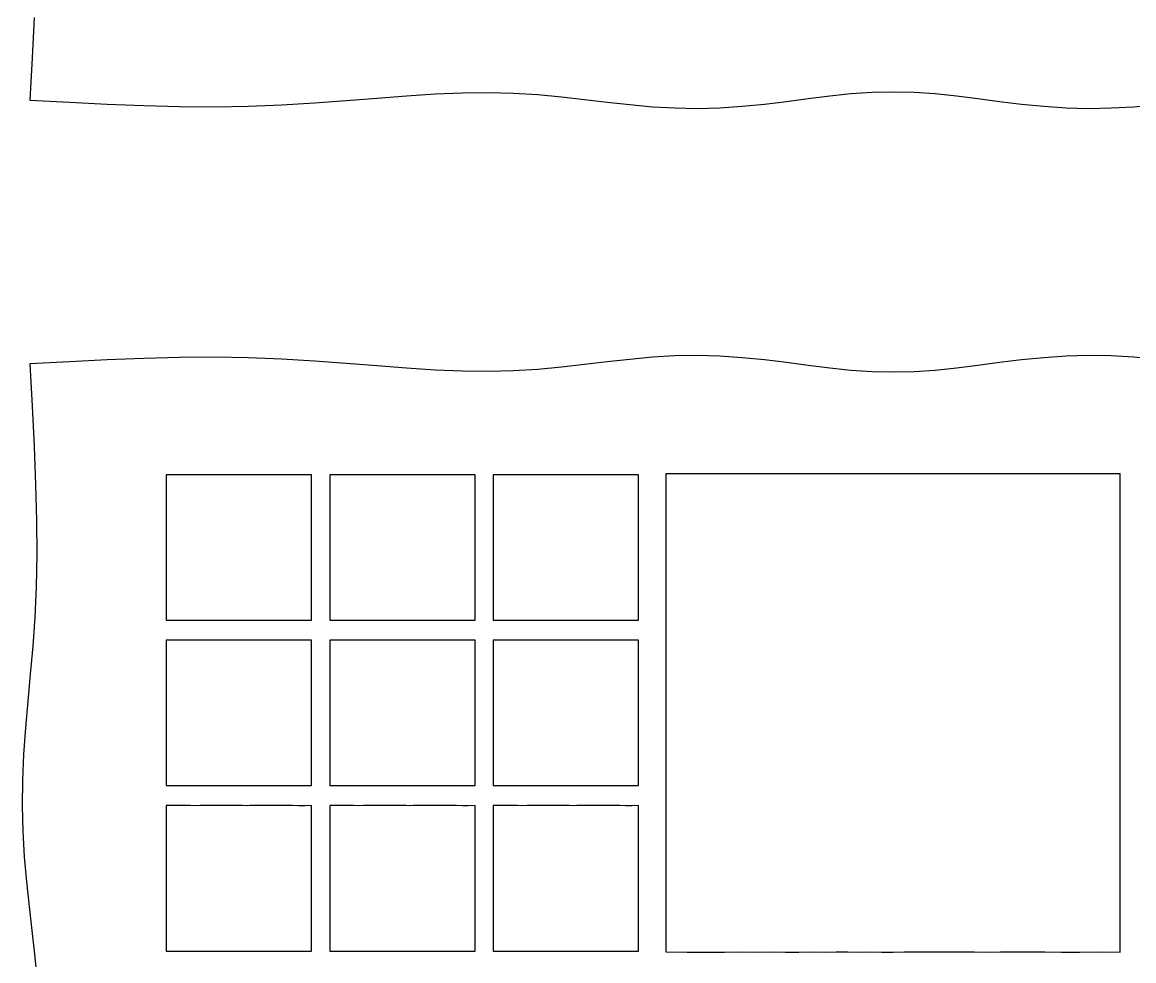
# Model space of a CAD drawing. Header units: metres. Extents: x 28 to 1492, y 12 to 1238.
# Drawn here: x 28.3 to 273, y 274.7 to 481.1 of the extents above; entities that cross this region are included whole.
import ezdxf

# ---------------------------------------------------------------- set-up
doc = ezdxf.new("R2010")
doc.units = ezdxf.units.M

msp = doc.modelspace()

# ---------------------------------------------------------------- linework, layer by layer
for points in [[(30.9, 482.22), (30.47, 473.35), (30, 464.01), (38.67, 463.55), (46.99, 463.13), (55.05, 462.8), (62.89, 462.59), (70.57, 462.55), (78.09, 462.69), (85.46, 462.98), (92.65, 463.41), (99.64, 463.93), (106.41, 464.47), (112.93, 464.97), (119.19, 465.37), (125.2, 465.62), (130.95, 465.68), (136.48, 465.54), (141.82, 465.22), (147.01, 464.75), (152.08, 464.18), (157.09, 463.58), (162.06, 463.02), (167.02, 462.57), (171.97, 462.28), (176.92, 462.19), (181.87, 462.32), (186.8, 462.65), (191.69, 463.14), (196.54, 463.73), (201.33, 464.37), (206.06, 464.96), (210.74, 465.44), (215.38, 465.76), (220, 465.86), (224.62, 465.76), (229.26, 465.44), (233.94, 464.96), (238.67, 464.37), (243.46, 463.73), (248.31, 463.14), (253.2, 462.65), (258.13, 462.32), (263.08, 462.19), (268.03, 462.28), (272.98, 462.57), (277.94, 463.02)], [(277.94, 406.98), (272.98, 407.43), (268.03, 407.72), (263.08, 407.81), (258.13, 407.68), (253.2, 407.35), (248.31, 406.86), (243.46, 406.27), (238.67, 405.63), (233.94, 405.04), (229.26, 404.56), (224.62, 404.24), (220, 404.14), (215.38, 404.24), (210.74, 404.56), (206.06, 405.04), (201.33, 405.63), (196.54, 406.27), (191.69, 406.86), (186.8, 407.35), (181.87, 407.68), (176.92, 407.81), (171.97, 407.72), (167.02, 407.43), (162.06, 406.98), (157.09, 406.42), (152.08, 405.82), (147.01, 405.25), (141.82, 404.78), (136.48, 404.46), (130.95, 404.32), (125.2, 404.38), (119.19, 404.63), (112.93, 405.03), (106.41, 405.53), (99.64, 406.07), (92.65, 406.59), (85.46, 407.02), (78.09, 407.31), (70.57, 407.45), (62.89, 407.41), (55.05, 407.2), (46.99, 406.87), (38.67, 406.45), (30.01, 406), (30.47, 396.65), (30.9, 387.78), (31.24, 379.4), (31.45, 371.48), (31.49, 364.02), (31.35, 356.96), (31.05, 350.27), (30.61, 343.88), (30.08, 337.73), (29.53, 331.76), (29.02, 325.91), (28.61, 320.14), (28.36, 314.43), (28.3, 308.76), (28.43, 303.12), (28.76, 297.54), (29.25, 292.03), (29.83, 286.61), (30.44, 281.3), (31.02, 276.12), (31.48, 271.07)], [(270, 329.2), (270, 331.78), (270, 334.38), (270, 337), (270, 339.66), (270, 342.37), (269.99, 345.15), (270, 348.02), (270, 350.98), (270, 354.07), (270, 357.31), (270, 360.72), (270, 364.34), (270, 368.21), (270, 372.36), (270, 376.87), (270, 381.8), (265.31, 381.79), (261.03, 381.79), (257.08, 381.79), (253.4, 381.8), (249.96, 381.79), (246.72, 381.79), (243.64, 381.8), (240.71, 381.79), (237.89, 381.79), (235.16, 381.79), (232.52, 381.8), (229.94, 381.8), (227.41, 381.79), (224.92, 381.79), (222.45, 381.8), (220, 381.8), (217.55, 381.8), (215.08, 381.79), (212.59, 381.79), (210.06, 381.79), (207.48, 381.79), (204.84, 381.79), (202.11, 381.79), (199.29, 381.79), (196.36, 381.8), (193.28, 381.8), (190.04, 381.79), (186.6, 381.79), (182.92, 381.79), (178.97, 381.79), (174.69, 381.79), (170.01, 381.79), (170, 376.87), (170, 372.36), (170, 368.21), (170, 364.34), (170, 360.72), (170, 357.31), (170, 354.07), (170, 350.98), (170, 348.02), (170, 345.15), (170, 342.37), (170, 339.66), (170, 337), (170, 334.38), (170, 331.78), (170, 329.2), (170, 326.62), (170, 324.02), (170, 321.4), (170, 318.74), (170, 316.03), (170, 313.25), (170, 310.38), (170, 307.42), (170.01, 304.33), (170, 301.09), (170.01, 297.68), (170, 294.06), (170, 290.19), (170, 286.04), (170.01, 281.53), (170, 276.61), (174.69, 276.6), (178.97, 276.6), (182.92, 276.6), (186.6, 276.61), (190.04, 276.6), (193.28, 276.61), (196.36, 276.6), (199.29, 276.6), (202.11, 276.61), (204.84, 276.6), (207.48, 276.61), (210.06, 276.61), (212.59, 276.6), (215.08, 276.61), (217.55, 276.6), (220, 276.6), (222.45, 276.61), (224.92, 276.61), (227.41, 276.61), (229.94, 276.61), (232.52, 276.61), (235.16, 276.61), (237.89, 276.61), (240.71, 276.6), (243.64, 276.61), (246.72, 276.61), (249.96, 276.61), (253.4, 276.61), (257.08, 276.6), (261.03, 276.6), (265.31, 276.61), (269.99, 276.6), (270, 281.53), (270, 286.04), (270, 290.19), (270, 294.06), (270, 297.68), (270, 301.09), (270, 304.33), (270, 307.42), (270, 310.38), (270, 313.25), (270, 316.03), (269.99, 318.74), (270, 321.4), (270, 324.02), (270, 326.62), (270, 329.2)], [(92, 365.6), (92, 366.38), (92, 367.17), (92, 367.97), (92, 368.78), (92, 369.6), (91.99, 370.45), (92, 371.32), (92, 372.22), (92, 373.16), (92, 374.15), (92, 375.19), (92, 376.29), (92, 377.46), (92, 378.73), (92, 380.1), (92, 381.6), (90.5, 381.59), (89.13, 381.59), (87.86, 381.6), (86.69, 381.6), (85.59, 381.6), (84.55, 381.6), (83.56, 381.6), (82.62, 381.6), (81.72, 381.6), (80.85, 381.6), (80, 381.6), (79.18, 381.6), (78.37, 381.6), (77.57, 381.59), (76.78, 381.6), (76, 381.6), (75.22, 381.6), (74.43, 381.6), (73.63, 381.6), (72.82, 381.6), (72, 381.6), (71.15, 381.6), (70.28, 381.6), (69.38, 381.6), (68.44, 381.6), (67.45, 381.6), (66.41, 381.59), (65.31, 381.6), (64.14, 381.6), (62.87, 381.6), (61.5, 381.6), (60.01, 381.6), (60, 380.1), (60, 378.73), (60, 377.46), (60, 376.29), (60, 375.19), (60, 374.15), (60, 373.16), (60, 372.22), (60, 371.32), (60, 370.45), (60, 369.6), (60, 368.78), (60, 367.97), (60, 367.17), (60, 366.38), (60, 365.6), (60, 364.82), (60, 364.03), (60, 363.23), (60, 362.42), (60, 361.6), (60, 360.75), (60, 359.88), (60, 358.98), (60.01, 358.04), (60, 357.05), (60.01, 356.01), (60, 354.91), (60, 353.74), (60, 352.47), (60.01, 351.1), (60, 349.61), (61.5, 349.6), (62.87, 349.6), (64.14, 349.6), (65.31, 349.6), (66.41, 349.6), (67.45, 349.6), (68.44, 349.6), (69.38, 349.6), (70.28, 349.6), (71.15, 349.6), (72, 349.6), (72.82, 349.6), (73.63, 349.6), (74.43, 349.6), (75.22, 349.6), (76, 349.6), (76.78, 349.6), (77.57, 349.6), (78.37, 349.61), (79.18, 349.6), (80, 349.6), (80.85, 349.6), (81.72, 349.6), (82.62, 349.6), (83.56, 349.6), (84.55, 349.6), (85.59, 349.6), (86.69, 349.6), (87.86, 349.6), (89.13, 349.6), (90.5, 349.61), (91.99, 349.6), (92, 351.1), (92, 352.47), (92, 353.74), (92, 354.91), (92, 356.01), (92, 357.05), (92, 358.04), (92, 358.98), (92, 359.88), (92, 360.75), (92, 361.6), (91.99, 362.42), (92, 363.23), (92, 364.03), (92, 364.82), (92, 365.6)], [(128, 365.6), (128, 366.38), (128, 367.17), (128, 367.97), (128, 368.78), (128, 369.6), (127.99, 370.45), (128, 371.32), (128, 372.22), (128, 373.16), (128, 374.15), (128, 375.19), (128, 376.29), (128, 377.46), (128, 378.73), (128, 380.1), (128, 381.6), (126.5, 381.59), (125.13, 381.59), (123.86, 381.6), (122.69, 381.6), (121.59, 381.6), (120.55, 381.6), (119.56, 381.6), (118.62, 381.6), (117.72, 381.6), (116.85, 381.6), (116, 381.6), (115.18, 381.6), (114.37, 381.6), (113.57, 381.59), (112.78, 381.6), (112, 381.6), (111.22, 381.6), (110.43, 381.6), (109.63, 381.6), (108.82, 381.6), (108, 381.6), (107.15, 381.6), (106.28, 381.6), (105.38, 381.6), (104.44, 381.6), (103.45, 381.6), (102.41, 381.59), (101.31, 381.6), (100.14, 381.6), (98.87, 381.6), (97.5, 381.6), (96.01, 381.6), (96, 380.1), (96, 378.73), (96, 377.46), (96, 376.29), (96, 375.19), (96, 374.15), (96, 373.16), (96, 372.22), (96, 371.32), (96, 370.45), (96, 369.6), (96, 368.78), (96, 367.97), (96, 367.17), (96, 366.38), (96, 365.6), (96, 364.82), (96, 364.03), (96, 363.23), (96, 362.42), (96, 361.6), (96, 360.75), (96, 359.88), (96, 358.98), (96.01, 358.04), (96, 357.05), (96.01, 356.01), (96, 354.91), (96, 353.74), (96, 352.47), (96.01, 351.1), (96, 349.61), (97.5, 349.6), (98.87, 349.6), (100.14, 349.6), (101.31, 349.6), (102.41, 349.6), (103.45, 349.6), (104.44, 349.6), (105.38, 349.6), (106.28, 349.6), (107.15, 349.6), (108, 349.6), (108.82, 349.6), (109.63, 349.6), (110.43, 349.6), (111.22, 349.6), (112, 349.6), (112.78, 349.6), (113.57, 349.6), (114.37, 349.61), (115.18, 349.6), (116, 349.6), (116.85, 349.6), (117.72, 349.6), (118.62, 349.6), (119.56, 349.6), (120.55, 349.6), (121.59, 349.6), (122.69, 349.6), (123.86, 349.6), (125.13, 349.6), (126.5, 349.61), (127.99, 349.6), (128, 351.1), (128, 352.47), (128, 353.74), (128, 354.91), (128, 356.01), (128, 357.05), (128, 358.04), (128, 358.98), (128, 359.88), (128, 360.75), (128, 361.6), (127.99, 362.42), (128, 363.23), (128, 364.03), (128, 364.82), (128, 365.6)], [(164, 365.6), (164, 366.38), (164, 367.17), (164, 367.97), (164, 368.78), (164, 369.6), (163.99, 370.45), (164, 371.32), (164, 372.22), (164, 373.16), (164, 374.15), (164, 375.19), (164, 376.29), (164, 377.46), (164, 378.73), (164, 380.1), (164, 381.6), (162.5, 381.59), (161.13, 381.59), (159.86, 381.6), (158.69, 381.6), (157.59, 381.6), (156.55, 381.6), (155.56, 381.6), (154.62, 381.6), (153.72, 381.6), (152.85, 381.6), (152, 381.6), (151.18, 381.6), (150.37, 381.6), (149.57, 381.59), (148.78, 381.6), (148, 381.6), (147.22, 381.6), (146.43, 381.6), (145.63, 381.6), (144.82, 381.6), (144, 381.6), (143.15, 381.6), (142.28, 381.6), (141.38, 381.6), (140.44, 381.6), (139.45, 381.6), (138.41, 381.59), (137.31, 381.6), (136.14, 381.6), (134.87, 381.6), (133.5, 381.6), (132.01, 381.6), (132, 380.1), (132, 378.73), (132, 377.46), (132, 376.29), (132, 375.19), (132, 374.15), (132, 373.16), (132, 372.22), (132, 371.32), (132, 370.45), (132, 369.6), (132, 368.78), (132, 367.97), (132, 367.17), (132, 366.38), (132, 365.6), (132, 364.82), (132, 364.03), (132, 363.23), (132, 362.42), (132, 361.6), (132, 360.75), (132, 359.88), (132, 358.98), (132.01, 358.04), (132, 357.05), (132.01, 356.01), (132, 354.91), (132, 353.74), (132, 352.47), (132.01, 351.1), (132, 349.61), (133.5, 349.6), (134.87, 349.6), (136.14, 349.6), (137.31, 349.6), (138.41, 349.6), (139.45, 349.6), (140.44, 349.6), (141.38, 349.6), (142.28, 349.6), (143.15, 349.6), (144, 349.6), (144.82, 349.6), (145.63, 349.6), (146.43, 349.6), (147.22, 349.6), (148, 349.6), (148.78, 349.6), (149.57, 349.6), (150.37, 349.61), (151.18, 349.6), (152, 349.6), (152.85, 349.6), (153.72, 349.6), (154.62, 349.6), (155.56, 349.6), (156.55, 349.6), (157.59, 349.6), (158.69, 349.6), (159.86, 349.6), (161.13, 349.6), (162.5, 349.61), (163.99, 349.6), (164, 351.1), (164, 352.47), (164, 353.74), (164, 354.91), (164, 356.01), (164, 357.05), (164, 358.04), (164, 358.98), (164, 359.88), (164, 360.75), (164, 361.6), (163.99, 362.42), (164, 363.23), (164, 364.03), (164, 364.82), (164, 365.6)], [(92, 329.2), (92, 329.98), (92, 330.77), (92, 331.57), (92, 332.38), (92, 333.2), (91.99, 334.05), (92, 334.92), (92, 335.82), (92, 336.76), (92, 337.75), (92, 338.79), (92, 339.89), (92, 341.06), (92, 342.33), (92, 343.7), (92, 345.2), (90.5, 345.19), (89.13, 345.19), (87.86, 345.2), (86.69, 345.2), (85.59, 345.2), (84.55, 345.2), (83.56, 345.2), (82.62, 345.2), (81.72, 345.2), (80.85, 345.2), (80, 345.2), (79.18, 345.2), (78.37, 345.2), (77.57, 345.19), (76.78, 345.2), (76, 345.2), (75.22, 345.2), (74.43, 345.2), (73.63, 345.2), (72.82, 345.2), (72, 345.2), (71.15, 345.2), (70.28, 345.2), (69.38, 345.2), (68.44, 345.2), (67.45, 345.2), (66.41, 345.19), (65.31, 345.2), (64.14, 345.2), (62.87, 345.2), (61.5, 345.2), (60.01, 345.2), (60, 343.7), (60, 342.33), (60, 341.06), (60, 339.89), (60, 338.79), (60, 337.75), (60, 336.76), (60, 335.82), (60, 334.92), (60, 334.05), (60, 333.2), (60, 332.38), (60, 331.57), (60, 330.77), (60, 329.98), (60, 329.2), (60, 328.42), (60, 327.63), (60, 326.83), (60, 326.02), (60, 325.2), (60, 324.35), (60, 323.48), (60, 322.58), (60.01, 321.64), (60, 320.65), (60.01, 319.61), (60, 318.51), (60, 317.34), (60, 316.07), (60.01, 314.7), (60, 313.21), (61.5, 313.2), (62.87, 313.2), (64.14, 313.2), (65.31, 313.2), (66.41, 313.2), (67.45, 313.2), (68.44, 313.2), (69.38, 313.2), (70.28, 313.2), (71.15, 313.2), (72, 313.2), (72.82, 313.2), (73.63, 313.2), (74.43, 313.2), (75.22, 313.2), (76, 313.2), (76.78, 313.2), (77.57, 313.2), (78.37, 313.21), (79.18, 313.2), (80, 313.2), (80.85, 313.2), (81.72, 313.2), (82.62, 313.2), (83.56, 313.2), (84.55, 313.2), (85.59, 313.2), (86.69, 313.2), (87.86, 313.2), (89.13, 313.2), (90.5, 313.21), (91.99, 313.2), (92, 314.7), (92, 316.07), (92, 317.34), (92, 318.51), (92, 319.61), (92, 320.65), (92, 321.64), (92, 322.58), (92, 323.48), (92, 324.35), (92, 325.2), (91.99, 326.02), (92, 326.83), (92, 327.63), (92, 328.42), (92, 329.2)], [(128, 329.2), (128, 329.98), (128, 330.77), (128, 331.57), (128, 332.38), (128, 333.2), (127.99, 334.05), (128, 334.92), (128, 335.82), (128, 336.76), (128, 337.75), (128, 338.79), (128, 339.89), (128, 341.06), (128, 342.33), (128, 343.7), (128, 345.2), (126.5, 345.19), (125.13, 345.19), (123.86, 345.2), (122.69, 345.2), (121.59, 345.2), (120.55, 345.2), (119.56, 345.2), (118.62, 345.2), (117.72, 345.2), (116.85, 345.2), (116, 345.2), (115.18, 345.2), (114.37, 345.2), (113.57, 345.19), (112.78, 345.2), (112, 345.2), (111.22, 345.2), (110.43, 345.2), (109.63, 345.2), (108.82, 345.2), (108, 345.2), (107.15, 345.2), (106.28, 345.2), (105.38, 345.2), (104.44, 345.2), (103.45, 345.2), (102.41, 345.19), (101.31, 345.2), (100.14, 345.2), (98.87, 345.2), (97.5, 345.2), (96.01, 345.2), (96, 343.7), (96, 342.33), (96, 341.06), (96, 339.89), (96, 338.79), (96, 337.75), (96, 336.76), (96, 335.82), (96, 334.92), (96, 334.05), (96, 333.2), (96, 332.38), (96, 331.57), (96, 330.77), (96, 329.98), (96, 329.2), (96, 328.42), (96, 327.63), (96, 326.83), (96, 326.02), (96, 325.2), (96, 324.35), (96, 323.48), (96, 322.58), (96.01, 321.64), (96, 320.65), (96.01, 319.61), (96, 318.51), (96, 317.34), (96, 316.07), (96.01, 314.7), (96, 313.21), (97.5, 313.2), (98.87, 313.2), (100.14, 313.2), (101.31, 313.2), (102.41, 313.2), (103.45, 313.2), (104.44, 313.2), (105.38, 313.2), (106.28, 313.2), (107.15, 313.2), (108, 313.2), (108.82, 313.2), (109.63, 313.2), (110.43, 313.2), (111.22, 313.2), (112, 313.2), (112.78, 313.2), (113.57, 313.2), (114.37, 313.21), (115.18, 313.2), (116, 313.2), (116.85, 313.2), (117.72, 313.2), (118.62, 313.2), (119.56, 313.2), (120.55, 313.2), (121.59, 313.2), (122.69, 313.2), (123.86, 313.2), (125.13, 313.2), (126.5, 313.21), (127.99, 313.2), (128, 314.7), (128, 316.07), (128, 317.34), (128, 318.51), (128, 319.61), (128, 320.65), (128, 321.64), (128, 322.58), (128, 323.48), (128, 324.35), (128, 325.2), (127.99, 326.02), (128, 326.83), (128, 327.63), (128, 328.42), (128, 329.2)], [(164, 329.2), (164, 329.98), (164, 330.77), (164, 331.57), (164, 332.38), (164, 333.2), (163.99, 334.05), (164, 334.92), (164, 335.82), (164, 336.76), (164, 337.75), (164, 338.79), (164, 339.89), (164, 341.06), (164, 342.33), (164, 343.7), (164, 345.2), (162.5, 345.19), (161.13, 345.19), (159.86, 345.2), (158.69, 345.2), (157.59, 345.2), (156.55, 345.2), (155.56, 345.2), (154.62, 345.2), (153.72, 345.2), (152.85, 345.2), (152, 345.2), (151.18, 345.2), (150.37, 345.2), (149.57, 345.19), (148.78, 345.2), (148, 345.2), (147.22, 345.2), (146.43, 345.2), (145.63, 345.2), (144.82, 345.2), (144, 345.2), (143.15, 345.2), (142.28, 345.2), (141.38, 345.2), (140.44, 345.2), (139.45, 345.2), (138.41, 345.19), (137.31, 345.2), (136.14, 345.2), (134.87, 345.2), (133.5, 345.2), (132.01, 345.2), (132, 343.7), (132, 342.33), (132, 341.06), (132, 339.89), (132, 338.79), (132, 337.75), (132, 336.76), (132, 335.82), (132, 334.92), (132, 334.05), (132, 333.2), (132, 332.38), (132, 331.57), (132, 330.77), (132, 329.98), (132, 329.2), (132, 328.42), (132, 327.63), (132, 326.83), (132, 326.02), (132, 325.2), (132, 324.35), (132, 323.48), (132, 322.58), (132.01, 321.64), (132, 320.65), (132.01, 319.61), (132, 318.51), (132, 317.34), (132, 316.07), (132.01, 314.7), (132, 313.21), (133.5, 313.2), (134.87, 313.2), (136.14, 313.2), (137.31, 313.2), (138.41, 313.2), (139.45, 313.2), (140.44, 313.2), (141.38, 313.2), (142.28, 313.2), (143.15, 313.2), (144, 313.2), (144.82, 313.2), (145.63, 313.2), (146.43, 313.2), (147.22, 313.2), (148, 313.2), (148.78, 313.2), (149.57, 313.2), (150.37, 313.21), (151.18, 313.2), (152, 313.2), (152.85, 313.2), (153.72, 313.2), (154.62, 313.2), (155.56, 313.2), (156.55, 313.2), (157.59, 313.2), (158.69, 313.2), (159.86, 313.2), (161.13, 313.2), (162.5, 313.21), (163.99, 313.2), (164, 314.7), (164, 316.07), (164, 317.34), (164, 318.51), (164, 319.61), (164, 320.65), (164, 321.64), (164, 322.58), (164, 323.48), (164, 324.35), (164, 325.2), (163.99, 326.02), (164, 326.83), (164, 327.63), (164, 328.42), (164, 329.2)], [(92, 292.8), (92, 293.58), (92, 294.37), (92, 295.17), (92, 295.98), (92, 296.8), (91.99, 297.65), (92, 298.52), (92, 299.42), (92, 300.36), (92, 301.35), (92, 302.39), (92, 303.49), (92, 304.66), (92, 305.93), (92, 307.3), (92, 308.8), (90.5, 308.79), (89.13, 308.79), (87.86, 308.8), (86.69, 308.8), (85.59, 308.8), (84.55, 308.8), (83.56, 308.8), (82.62, 308.8), (81.72, 308.8), (80.85, 308.8), (80, 308.8), (79.18, 308.8), (78.37, 308.8), (77.57, 308.79), (76.78, 308.8), (76, 308.8), (75.22, 308.8), (74.43, 308.8), (73.63, 308.8), (72.82, 308.8), (72, 308.8), (71.15, 308.8), (70.28, 308.8), (69.38, 308.8), (68.44, 308.8), (67.45, 308.8), (66.41, 308.79), (65.31, 308.8), (64.14, 308.8), (62.87, 308.8), (61.5, 308.8), (60.01, 308.8), (60, 307.3), (60, 305.93), (60, 304.66), (60, 303.49), (60, 302.39), (60, 301.35), (60, 300.36), (60, 299.42), (60, 298.52), (60, 297.65), (60, 296.8), (60, 295.98), (60, 295.17), (60, 294.37), (60, 293.58), (60, 292.8), (60, 292.02), (60, 291.23), (60, 290.43), (60, 289.62), (60, 288.8), (60, 287.95), (60, 287.08), (60, 286.18), (60.01, 285.24), (60, 284.25), (60.01, 283.21), (60, 282.11), (60, 280.94), (60, 279.67), (60.01, 278.3), (60, 276.81), (61.5, 276.8), (62.87, 276.8), (64.14, 276.8), (65.31, 276.8), (66.41, 276.8), (67.45, 276.8), (68.44, 276.8), (69.38, 276.8), (70.28, 276.8), (71.15, 276.8), (72, 276.8), (72.82, 276.8), (73.63, 276.8), (74.43, 276.8), (75.22, 276.8), (76, 276.8), (76.78, 276.8), (77.57, 276.8), (78.37, 276.81), (79.18, 276.8), (80, 276.8), (80.85, 276.8), (81.72, 276.8), (82.62, 276.8), (83.56, 276.8), (84.55, 276.8), (85.59, 276.8), (86.69, 276.8), (87.86, 276.8), (89.13, 276.8), (90.5, 276.81), (91.99, 276.8), (92, 278.3), (92, 279.67), (92, 280.94), (92, 282.11), (92, 283.21), (92, 284.25), (92, 285.24), (92, 286.18), (92, 287.08), (92, 287.95), (92, 288.8), (91.99, 289.62), (92, 290.43), (92, 291.23), (92, 292.02), (92, 292.8)], [(128, 292.8), (128, 293.58), (128, 294.37), (128, 295.17), (128, 295.98), (128, 296.8), (127.99, 297.65), (128, 298.52), (128, 299.42), (128, 300.36), (128, 301.35), (128, 302.39), (128, 303.49), (128, 304.66), (128, 305.93), (128, 307.3), (128, 308.8), (126.5, 308.79), (125.13, 308.79), (123.86, 308.8), (122.69, 308.8), (121.59, 308.8), (120.55, 308.8), (119.56, 308.8), (118.62, 308.8), (117.72, 308.8), (116.85, 308.8), (116, 308.8), (115.18, 308.8), (114.37, 308.8), (113.57, 308.79), (112.78, 308.8), (112, 308.8), (111.22, 308.8), (110.43, 308.8), (109.63, 308.8), (108.82, 308.8), (108, 308.8), (107.15, 308.8), (106.28, 308.8), (105.38, 308.8), (104.44, 308.8), (103.45, 308.8), (102.41, 308.79), (101.31, 308.8), (100.14, 308.8), (98.87, 308.8), (97.5, 308.8), (96.01, 308.8), (96, 307.3), (96, 305.93), (96, 304.66), (96, 303.49), (96, 302.39), (96, 301.35), (96, 300.36), (96, 299.42), (96, 298.52), (96, 297.65), (96, 296.8), (96, 295.98), (96, 295.17), (96, 294.37), (96, 293.58), (96, 292.8), (96, 292.02), (96, 291.23), (96, 290.43), (96, 289.62), (96, 288.8), (96, 287.95), (96, 287.08), (96, 286.18), (96.01, 285.24), (96, 284.25), (96.01, 283.21), (96, 282.11), (96, 280.94), (96, 279.67), (96.01, 278.3), (96, 276.81), (97.5, 276.8), (98.87, 276.8), (100.14, 276.8), (101.31, 276.8), (102.41, 276.8), (103.45, 276.8), (104.44, 276.8), (105.38, 276.8), (106.28, 276.8), (107.15, 276.8), (108, 276.8), (108.82, 276.8), (109.63, 276.8), (110.43, 276.8), (111.22, 276.8), (112, 276.8), (112.78, 276.8), (113.57, 276.8), (114.37, 276.81), (115.18, 276.8), (116, 276.8), (116.85, 276.8), (117.72, 276.8), (118.62, 276.8), (119.56, 276.8), (120.55, 276.8), (121.59, 276.8), (122.69, 276.8), (123.86, 276.8), (125.13, 276.8), (126.5, 276.81), (127.99, 276.8), (128, 278.3), (128, 279.67), (128, 280.94), (128, 282.11), (128, 283.21), (128, 284.25), (128, 285.24), (128, 286.18), (128, 287.08), (128, 287.95), (128, 288.8), (127.99, 289.62), (128, 290.43), (128, 291.23), (128, 292.02), (128, 292.8)], [(164, 292.8), (164, 293.58), (164, 294.37), (164, 295.17), (164, 295.98), (164, 296.8), (163.99, 297.65), (164, 298.52), (164, 299.42), (164, 300.36), (164, 301.35), (164, 302.39), (164, 303.49), (164, 304.66), (164, 305.93), (164, 307.3), (164, 308.8), (162.5, 308.79), (161.13, 308.79), (159.86, 308.8), (158.69, 308.8), (157.59, 308.8), (156.55, 308.8), (155.56, 308.8), (154.62, 308.8), (153.72, 308.8), (152.85, 308.8), (152, 308.8), (151.18, 308.8), (150.37, 308.8), (149.57, 308.79), (148.78, 308.8), (148, 308.8), (147.22, 308.8), (146.43, 308.8), (145.63, 308.8), (144.82, 308.8), (144, 308.8), (143.15, 308.8), (142.28, 308.8), (141.38, 308.8), (140.44, 308.8), (139.45, 308.8), (138.41, 308.79), (137.31, 308.8), (136.14, 308.8), (134.87, 308.8), (133.5, 308.8), (132.01, 308.8), (132, 307.3), (132, 305.93), (132, 304.66), (132, 303.49), (132, 302.39), (132, 301.35), (132, 300.36), (132, 299.42), (132, 298.52), (132, 297.65), (132, 296.8), (132, 295.98), (132, 295.17), (132, 294.37), (132, 293.58), (132, 292.8), (132, 292.02), (132, 291.23), (132, 290.43), (132, 289.62), (132, 288.8), (132, 287.95), (132, 287.08), (132, 286.18), (132.01, 285.24), (132, 284.25), (132.01, 283.21), (132, 282.11), (132, 280.94), (132, 279.67), (132.01, 278.3), (132, 276.81), (133.5, 276.8), (134.87, 276.8), (136.14, 276.8), (137.31, 276.8), (138.41, 276.8), (139.45, 276.8), (140.44, 276.8), (141.38, 276.8), (142.28, 276.8), (143.15, 276.8), (144, 276.8), (144.82, 276.8), (145.63, 276.8), (146.43, 276.8), (147.22, 276.8), (148, 276.8), (148.78, 276.8), (149.57, 276.8), (150.37, 276.81), (151.18, 276.8), (152, 276.8), (152.85, 276.8), (153.72, 276.8), (154.62, 276.8), (155.56, 276.8), (156.55, 276.8), (157.59, 276.8), (158.69, 276.8), (159.86, 276.8), (161.13, 276.8), (162.5, 276.81), (163.99, 276.8), (164, 278.3), (164, 279.67), (164, 280.94), (164, 282.11), (164, 283.21), (164, 284.25), (164, 285.24), (164, 286.18), (164, 287.08), (164, 287.95), (164, 288.8), (163.99, 289.62), (164, 290.43), (164, 291.23), (164, 292.02), (164, 292.8)]]:
    msp.add_lwpolyline(points)

doc.saveas('drawing.dxf')
